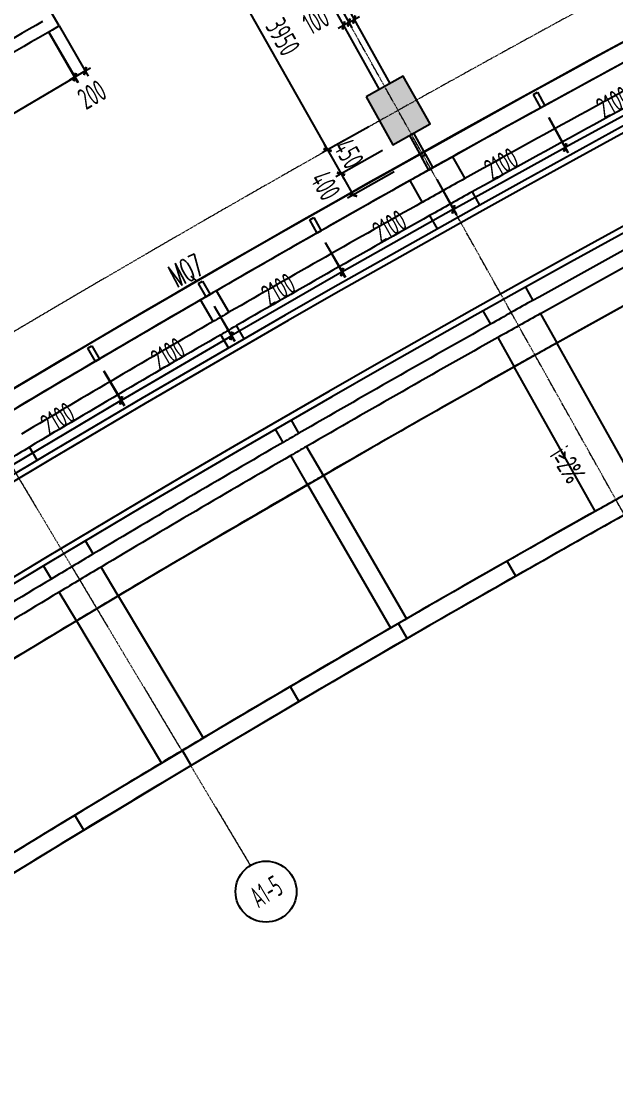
# Model space of a CAD drawing. Header units: millimetres. Extents: x 0 to 12110233, y -6694180 to 0.
# Drawn here: x 11629192 to 11638928, y -6454163 to -6436506 of the extents above; entities that cross this region are included whole.
import ezdxf
from ezdxf.enums import TextEntityAlignment as Align

# ---------------------------------------------------------------- set-up
doc = ezdxf.new("R2010")
doc.units = ezdxf.units.MM
doc.header["$LTSCALE"] = 10
doc.linetypes.add('A1-RG-AXIS-3~4F$0$CENTER', pattern=[50.8, 31.75, -6.35, 6.35, -6.35])
for name, color, linetype in [('A1-RD-3F$0$A-DIMS-1：100', 1, 'Continuous'), ('A1-RD-3F$0$A-GLAZ', 140, 'Continuous'), ('A1-RD-3F$0$A-louban', 5, 'Continuous'), ('A1-RG-AXIS-3~4F$0$A-COLU-HATH', 8, 'Continuous'), ('A1-RG-AXIS-3~4F$0$A-COLUMN', 7, 'Continuous'), ('A1-RG-AXIS-3~4F$0$A-SYMB-NAME', 13, 'Continuous'), ('A1-RI-F3$0$A-DIMS-1：100', 1, 'Continuous'), ('A1-RI-F3$0$A-SYMB-NAME', 4, 'Continuous'), ('A1-RI-F3$0$A-SYMB-STRS', 1, 'Continuous'), ('A1-RI-F3$0$A-TEXT1', 4, 'Continuous'), ('A1-RI-F3$0$A-WALL', 7, 'Continuous'), ('A1-RI-F3$0$A1-RI-F3$0$A-DETL-PEN1', 245, 'Continuous'), ('A1-RI-F3$0$A1-RI-F3$0$A-DETL-PEN2', 233, 'Continuous'), ('A1-RI-F3$0$Crescent canopy$0$A-DETL-PEN1', 245, 'Continuous'), ('A1-RI-F3$0$Crescent canopy$0$A-DETL-PEN2', 233, 'Continuous'), ('A1-RI-F3$0$N-SYMB-DOOR', 13, 'Continuous'), ('A1-RI-F3$0$N-SYMB-DOOR1', 13, 'Continuous'), ('A1-RI-F3$0$N-SYMB-DOOR2', 13, 'Continuous')]:
    doc.layers.add(name, color=color, linetype=linetype)
doc.layers.add('A1-RG-AXIS-3~4F$0$A-GRID', color=1, linetype='A1-RG-AXIS-3~4F$0$CENTER', lineweight=9)
doc.styles.add('A1-RD-3F$0$XD2008', font='xd-hzs.shx', dxfattribs={"width": 0.7, "bigfont": 'xd-hztxt.shx'})
doc.styles.add('A1-RG-AXIS-3~4F$0$A1-RG-AXIS$0$XD2008', font='xd-hzs.shx', dxfattribs={"width": 0.7, "bigfont": 'xd-hztxt.shx'})
doc.styles.add('A1-RI-F3$0$ECADI', font='gbeitc.shx', dxfattribs={"width": 0.7, "bigfont": 'gbcbig.shx'})
doc.styles.add('A1-RI-F3$0$ECADI-SYM', font='simplex.shx', dxfattribs={"width": 0.7, "bigfont": 'hztxt.shx'})
doc.styles.add('A1-RI-F3$0$XD2008', font='xd-hzs.shx', dxfattribs={"width": 0.7, "bigfont": 'xd-hztxt.shx'})
doc.dimstyles.new('A1-RD-3F$0$XD100$0', dxfattribs={"dimscale": 100, "dimtxt": 3.5, "dimasz": 1, "dimexe": 1, "dimexo": 2, "dimgap": 1, "dimtad": 1, "dimdec": 0, "dimdsep": 46, "dimtxsty": 'A1-RD-3F$0$XD2008', "dimblk1": 'A1-RD-3F$0$_ArchTick', "dimblk2": 'A1-RD-3F$0$_ArchTick', "dimsah": 1, "dimcen": 2.5, "dimclrd": 1, "dimclre": 1, "dimclrt": 4, "dimaunit": 1, "dimadec": 0, "dimazin": 0, "dimtfac": 1, "dimtdec": 0, "dimtix": 1, "dimtmove": 2, "dimatfit": 3, "dimfxl": 0, "dimtolj": 1, "dimtzin": 0, "dimarcsym": 0})
doc.dimstyles.new('A1-RI-F3$0$XD100$0', dxfattribs={"dimscale": 100, "dimtxt": 3.5, "dimasz": 2, "dimexe": 1, "dimexo": 2, "dimgap": 1, "dimtad": 1, "dimdec": 0, "dimdsep": 46, "dimtxsty": 'A1-RI-F3$0$XD2008', "dimblk1": 'A1-RI-F3$0$_ArchTick', "dimblk2": 'A1-RI-F3$0$_ArchTick', "dimsah": 1, "dimcen": 2.5, "dimclrd": 1, "dimclre": 1, "dimclrt": 4, "dimaunit": 1, "dimadec": 0, "dimazin": 0, "dimtfac": 1, "dimtdec": 0, "dimtix": 1, "dimtmove": 2, "dimatfit": 3, "dimfxl": 0, "dimtolj": 1, "dimtzin": 0, "dimarcsym": 0})

# ---------------------------------------------------------------- blocks, each defined once
blk = doc.blocks.new('A1-RD-3F$0$_ArchTick')
at = {"color": 0, "linetype": 'ByBlock', "const_width": 0.4}
blk.add_lwpolyline([(-0.5, -0.5), (0.5, 0.5)], dxfattribs=at)
blk = doc.blocks.new('*D636')
at = {"layer": 'A1-RD-3F$0$A-DIMS-1：100', "color": 1, "linetype": 'ByBlock', "lineweight": -2}
for p, q in [((11639677, -6437074), (11639993, -6437654)), ((11639946, -6437566), (11638102, -6438572)), ((11637833, -6438079), (11638150, -6438660))]:
    blk.add_line(p, q, dxfattribs=at)
at = {"layer": 'A1-RD-3F$0$A-DIMS-1：100', "color": 1, "linetype": 'ByBlock', "lineweight": -2, "xscale": 100, "yscale": 100, "zscale": 100}
for p, rotation in [((11639946, -6437566), 28.61245026791638), ((11638102, -6438572), 208.6124502679164)]:
    blk.add_blockref('A1-RD-3F$0$_ArchTick', p, dxfattribs=dict(at, rotation=rotation))
at = {"layer": 'A1-RD-3F$0$A-DIMS-1：100', "color": 4, "linetype": 'ByBlock', "insert": (11638892, -6437828), "char_height": 350, "attachment_point": 5, "rotation": 28.6125, "style": 'A1-RD-3F$0$XD2008'}
blk.add_mtext('\\A1;2100', dxfattribs=at)
blk = doc.blocks.new('*D637')
at = {"layer": 'A1-RD-3F$0$A-DIMS-1：100', "color": 1, "linetype": 'ByBlock', "lineweight": -2}
for p, q in [((11637835, -6438079), (11638155, -6438657)), ((11638107, -6438569), (11636271, -6439588)), ((11635998, -6439097), (11636319, -6439675))]:
    blk.add_line(p, q, dxfattribs=at)
at = {"layer": 'A1-RD-3F$0$A-DIMS-1：100', "color": 1, "linetype": 'ByBlock', "lineweight": -2, "xscale": 100, "yscale": 100, "zscale": 100}
for p, rotation in [((11638107, -6438569), 29.02386827472264), ((11636271, -6439588), 209.0238682747226)]:
    blk.add_blockref('A1-RD-3F$0$_ArchTick', p, dxfattribs=dict(at, rotation=rotation))
at = {"layer": 'A1-RD-3F$0$A-DIMS-1：100', "color": 4, "linetype": 'ByBlock', "insert": (11637055, -6438838), "char_height": 350, "attachment_point": 5, "rotation": 29.0239, "style": 'A1-RD-3F$0$XD2008'}
blk.add_mtext('\\A1;2100', dxfattribs=at)
blk = doc.blocks.new('*D638')
at = {"layer": 'A1-RD-3F$0$A-DIMS-1：100', "color": 1, "linetype": 'ByBlock', "lineweight": -2}
for p, q in [((11636000, -6439097), (11636323, -6439670)), ((11636274, -6439583), (11634445, -6440615)), ((11634171, -6440129), (11634494, -6440702))]:
    blk.add_line(p, q, dxfattribs=at)
at = {"layer": 'A1-RD-3F$0$A-DIMS-1：100', "color": 1, "linetype": 'ByBlock', "lineweight": -2, "xscale": 100, "yscale": 100, "zscale": 100}
for p, rotation in [((11636274, -6439583), 29.43900732443727), ((11634445, -6440615), 209.4390073244373)]:
    blk.add_blockref('A1-RD-3F$0$_ArchTick', p, dxfattribs=dict(at, rotation=rotation))
at = {"layer": 'A1-RD-3F$0$A-DIMS-1：100', "color": 4, "linetype": 'ByBlock', "insert": (11635224, -6439859), "char_height": 350, "attachment_point": 5, "rotation": 29.439, "style": 'A1-RD-3F$0$XD2008'}
blk.add_mtext('\\A1;2100', dxfattribs=at)
blk = doc.blocks.new('*D639')
at = {"layer": 'A1-RD-3F$0$A-DIMS-1：100', "color": 1, "linetype": 'ByBlock', "lineweight": -2}
for p, q in [((11634172, -6440128), (11634500, -6440699)), ((11634450, -6440612), (11632628, -6441657)), ((11632351, -6441173), (11632678, -6441744))]:
    blk.add_line(p, q, dxfattribs=at)
at = {"layer": 'A1-RD-3F$0$A-DIMS-1：100', "color": 1, "linetype": 'ByBlock', "lineweight": -2, "xscale": 100, "yscale": 100, "zscale": 100}
for p, rotation in [((11634450, -6440612), 29.84657272910191), ((11632628, -6441657), 209.8465727291019)]:
    blk.add_blockref('A1-RD-3F$0$_ArchTick', p, dxfattribs=dict(at, rotation=rotation))
at = {"layer": 'A1-RD-3F$0$A-DIMS-1：100', "color": 4, "linetype": 'ByBlock', "insert": (11633402, -6440896), "char_height": 350, "attachment_point": 5, "rotation": 29.8466, "style": 'A1-RD-3F$0$XD2008'}
blk.add_mtext('\\A1;2100', dxfattribs=at)
blk = doc.blocks.new('*D640')
at = {"layer": 'A1-RD-3F$0$A-DIMS-1：100', "color": 1, "linetype": 'ByBlock', "lineweight": -2}
for p, q in [((11632352, -6441172), (11632687, -6441747)), ((11632637, -6441661), (11630823, -6442719)), ((11630538, -6442231), (11630873, -6442806))]:
    blk.add_line(p, q, dxfattribs=at)
at = {"layer": 'A1-RD-3F$0$A-DIMS-1：100', "color": 1, "linetype": 'ByBlock', "lineweight": -2, "xscale": 100, "yscale": 100, "zscale": 100}
for p, rotation in [((11632637, -6441661), 30.25792935298758), ((11630823, -6442719), 210.2579293529876)]:
    blk.add_blockref('A1-RD-3F$0$_ArchTick', p, dxfattribs=dict(at, rotation=rotation))
at = {"layer": 'A1-RD-3F$0$A-DIMS-1：100', "color": 4, "linetype": 'ByBlock', "insert": (11631591, -6441953), "char_height": 350, "attachment_point": 5, "rotation": 30.2579, "style": 'A1-RD-3F$0$XD2008'}
blk.add_mtext('\\A1;2100', dxfattribs=at)
blk = doc.blocks.new('*D641')
at = {"layer": 'A1-RD-3F$0$A-DIMS-1：100', "color": 1, "linetype": 'ByBlock', "lineweight": -2}
for p, q in [((11630539, -6442230), (11630879, -6442802)), ((11630828, -6442716), (11629021, -6443788)), ((11628733, -6443301), (11629072, -6443874))]:
    blk.add_line(p, q, dxfattribs=at)
at = {"layer": 'A1-RD-3F$0$A-DIMS-1：100', "color": 1, "linetype": 'ByBlock', "lineweight": -2, "xscale": 100, "yscale": 100, "zscale": 100}
for p, rotation in [((11630828, -6442716), 30.66488494967443), ((11629021, -6443788), 210.6648849496744)]:
    blk.add_blockref('A1-RD-3F$0$_ArchTick', p, dxfattribs=dict(at, rotation=rotation))
at = {"layer": 'A1-RD-3F$0$A-DIMS-1：100', "color": 4, "linetype": 'ByBlock', "insert": (11629784, -6443015), "char_height": 350, "attachment_point": 5, "rotation": 30.6649, "style": 'A1-RD-3F$0$XD2008'}
blk.add_mtext('\\A1;2100', dxfattribs=at)
blk = doc.blocks.new('A1-RD-3F$0$chuangkuang')
at = {"linetype": 'ByBlock'}
for p, q in [((11593433, -6456040), (11593631, -6455887)), ((11593677, -6455946), (11593479, -6456099)), ((11593631, -6455887), (11593677, -6455946)), ((11593479, -6456099), (11593433, -6456040))]:
    blk.add_line(p, q, dxfattribs=at)
blk = doc.blocks.new('A1-RI-F3$0$_ArchTick')
at = {"color": 0, "linetype": 'ByBlock', "const_width": 0.4}
blk.add_lwpolyline([(-0.5, -0.5), (0.5, 0.5)], dxfattribs=at)
blk = doc.blocks.new('*D182')
at = {"layer": 'A1-RI-F3$0$A-DIMS-1：100', "color": 1, "linetype": 'ByBlock', "lineweight": -2}
for p, q in [((11629635, -6436679), (11630112, -6437503)), ((11629809, -6436578), (11630285, -6437403)), ((11630062, -6437416), (11629976, -6437466)), ((11630062, -6437416), (11630235, -6437316)), ((11630235, -6437316), (11630322, -6437266))]:
    blk.add_line(p, q, dxfattribs=at)
at = {"layer": 'A1-RI-F3$0$A-DIMS-1：100', "color": 1, "linetype": 'ByBlock', "lineweight": -2, "xscale": 100, "yscale": 100, "zscale": 100}
for p, rotation in [((11630235, -6437316), 210.0522510048319), ((11630062, -6437416), 30.05225100483188)]:
    blk.add_blockref('A1-RI-F3$0$_ArchTick', p, dxfattribs=dict(at, rotation=rotation))
at = {"layer": 'A1-RI-F3$0$A-DIMS-1：100', "color": 4, "linetype": 'ByBlock', "insert": (11630346, -6437703), "char_height": 350, "attachment_point": 5, "rotation": 30.0523, "style": 'A1-RI-F3$0$XD2008'}
blk.add_mtext('\\A1;200', dxfattribs=at)
blk = doc.blocks.new('*D183')
at = {"layer": 'A1-RI-F3$0$A-DIMS-1：100', "color": 1, "linetype": 'ByBlock', "lineweight": -2}
for p, q in [((11629637, -6436678), (11630122, -6437503)), ((11630071, -6437417), (11626559, -6439483)), ((11626124, -6438744), (11626609, -6439569))]:
    blk.add_line(p, q, dxfattribs=at)
at = {"layer": 'A1-RI-F3$0$A-DIMS-1：100', "color": 1, "linetype": 'ByBlock', "lineweight": -2, "xscale": 100, "yscale": 100, "zscale": 100}
for p, rotation in [((11630071, -6437417), 30.4636055458444), ((11626559, -6439483), 210.4636055458443)]:
    blk.add_blockref('A1-RI-F3$0$_ArchTick', p, dxfattribs=dict(at, rotation=rotation))
at = {"layer": 'A1-RI-F3$0$A-DIMS-1：100', "color": 4, "linetype": 'ByBlock', "insert": (11628176, -6438213), "char_height": 350, "attachment_point": 5, "rotation": 30.4636, "style": 'A1-RI-F3$0$XD2008'}
blk.add_mtext('\\A1;4075', dxfattribs=at)
blk = doc.blocks.new('*D271')
at = {"layer": 'A1-RI-F3$0$A-DIMS-1：100', "color": 1, "linetype": 'ByBlock', "lineweight": -2}
for p, q in [((11632536, -6435019), (11632179, -6435220)), ((11632267, -6435171), (11634209, -6438611)), ((11634479, -6438458), (11634121, -6438660))]:
    blk.add_line(p, q, dxfattribs=at)
at = {"layer": 'A1-RI-F3$0$A-DIMS-1：100', "color": 1, "linetype": 'ByBlock', "lineweight": -2, "xscale": 100, "yscale": 100, "zscale": 100}
for p, rotation in [((11632267, -6435171), 119.4499062084743), ((11634209, -6438611), 299.4499062084743)]:
    blk.add_blockref('A1-RI-F3$0$_ArchTick', p, dxfattribs=dict(at, rotation=rotation))
at = {"layer": 'A1-RI-F3$0$A-DIMS-1：100', "color": 4, "linetype": 'ByBlock', "insert": (11633477, -6436756), "char_height": 350, "attachment_point": 5, "rotation": 299.4499, "style": 'A1-RI-F3$0$XD2008'}
blk.add_mtext('\\A1;3950', dxfattribs=at)
blk = doc.blocks.new('*D278')
at = {"layer": 'A1-RI-F3$0$A-DIMS-1：100', "color": 1, "linetype": 'ByBlock', "lineweight": -2}
for p, q in [((11634887, -6438230), (11634122, -6438658)), ((11634209, -6438609), (11634161, -6438522)), ((11634209, -6438609), (11634429, -6439001)), ((11635107, -6438622), (11634342, -6439050)), ((11634429, -6439001), (11634478, -6439089))]:
    blk.add_line(p, q, dxfattribs=at)
at = {"layer": 'A1-RI-F3$0$A-DIMS-1：100', "color": 1, "linetype": 'ByBlock', "lineweight": -2, "xscale": 100, "yscale": 100, "zscale": 100}
for p, rotation in [((11634209, -6438609), 299.2295418096295), ((11634429, -6439001), 119.2295418096295)]:
    blk.add_blockref('A1-RI-F3$0$_ArchTick', p, dxfattribs=dict(at, rotation=rotation))
at = {"layer": 'A1-RI-F3$0$A-DIMS-1：100', "color": 4, "linetype": 'ByBlock', "insert": (11634559, -6438671), "char_height": 350, "attachment_point": 5, "rotation": 299.2295, "style": 'A1-RI-F3$0$XD2008'}
blk.add_mtext('\\A1;450', dxfattribs=at)
blk = doc.blocks.new('*D279')
at = {"layer": 'A1-RI-F3$0$A-DIMS-1：100', "color": 1, "linetype": 'ByBlock', "lineweight": -2}
for p, q in [((11635107, -6438622), (11634342, -6439051)), ((11634430, -6439002), (11634626, -6439351)), ((11635303, -6438972), (11634538, -6439400))]:
    blk.add_line(p, q, dxfattribs=at)
at = {"layer": 'A1-RI-F3$0$A-DIMS-1：100', "color": 1, "linetype": 'ByBlock', "lineweight": -2, "xscale": 100, "yscale": 100, "zscale": 100}
for p, rotation in [((11634430, -6439002), 119.2973507968736), ((11634626, -6439351), 299.2973507968736)]:
    blk.add_blockref('A1-RI-F3$0$_ArchTick', p, dxfattribs=dict(at, rotation=rotation))
at = {"layer": 'A1-RI-F3$0$A-DIMS-1：100', "color": 4, "linetype": 'ByBlock', "insert": (11634175, -6439194), "char_height": 350, "attachment_point": 5, "rotation": 299.2974, "style": 'A1-RI-F3$0$XD2008'}
blk.add_mtext('\\A1;400', dxfattribs=at)
blk = doc.blocks.new('*D381')
at = {"layer": 'A1-RI-F3$0$A-DIMS-1：100', "color": 1, "linetype": 'ByBlock', "lineweight": -2}
for p, q in [((11634405, -6436249), (11634607, -6436609)), ((11634493, -6436200), (11634694, -6436560)), ((11634558, -6436522), (11634471, -6436570)), ((11634558, -6436522), (11634645, -6436473)), ((11634645, -6436473), (11634732, -6436424))]:
    blk.add_line(p, q, dxfattribs=at)
at = {"layer": 'A1-RI-F3$0$A-DIMS-1：100', "color": 1, "linetype": 'ByBlock', "lineweight": -2, "xscale": 100, "yscale": 100, "zscale": 100}
for p, rotation in [((11634558, -6436522), 29.22954179876269), ((11634645, -6436473), 209.2295417987627)]:
    blk.add_blockref('A1-RI-F3$0$_ArchTick', p, dxfattribs=dict(at, rotation=rotation))
at = {"layer": 'A1-RI-F3$0$A-DIMS-1：100', "color": 4, "linetype": 'ByBlock', "insert": (11634811, -6436062), "char_height": 350, "attachment_point": 5, "rotation": 29.2295, "style": 'A1-RI-F3$0$XD2008'}
blk.add_mtext('\\A1;100', dxfattribs=at)
blk = doc.blocks.new('*D382')
at = {"layer": 'A1-RI-F3$0$A-DIMS-1：100', "color": 1, "linetype": 'ByBlock', "lineweight": -2}
for p, q in [((11634318, -6436298), (11634519, -6436658)), ((11634405, -6436249), (11634607, -6436609)), ((11634558, -6436522), (11634471, -6436570)), ((11634558, -6436522), (11634645, -6436473)), ((11634471, -6436570), (11634383, -6436619))]:
    blk.add_line(p, q, dxfattribs=at)
at = {"layer": 'A1-RI-F3$0$A-DIMS-1：100', "color": 1, "linetype": 'ByBlock', "lineweight": -2, "xscale": 100, "yscale": 100, "zscale": 100}
for p, rotation in [((11634471, -6436570), 29.22954179941884), ((11634558, -6436522), 209.2295417994188)]:
    blk.add_blockref('A1-RI-F3$0$_ArchTick', p, dxfattribs=dict(at, rotation=rotation))
at = {"layer": 'A1-RI-F3$0$A-DIMS-1：100', "color": 4, "linetype": 'ByBlock', "insert": (11634016, -6436487), "char_height": 350, "attachment_point": 5, "rotation": 29.2295, "style": 'A1-RI-F3$0$XD2008'}
blk.add_mtext('\\A1;100', dxfattribs=at)
blk = doc.blocks.new('A1-RG-AXIS-3~4F$0$colu')
at = {"layer": 'A1-RG-AXIS-3~4F$0$A-COLU-HATH', "linetype": 'ByBlock'}
h = blk.add_hatch(color=256, dxfattribs=at)
h.paths.add_polyline_path([(11645506, -6407138), (11645842, -6407864), (11645388, -6408074), (11645053, -6407348)])
h.paths.add_polyline_path([(11672567, -6404095), (11672841, -6404846), (11673311, -6404675), (11673037, -6403924)])
h.paths.add_polyline_path([(11669749, -6396288), (11670092, -6397229), (11670562, -6397058), (11670219, -6396117)])
h.paths.add_polyline_path([(11648218, -6414201), (11648554, -6414927), (11649008, -6414718), (11648672, -6413991)])
h.paths.add_polyline_path([(11630302, -6423285), (11630693, -6423983), (11631129, -6423739), (11630739, -6423040)])
h.paths.add_polyline_path([(11626248, -6416039), (11626639, -6416737), (11627075, -6416493), (11626684, -6415795)])
h.paths.add_polyline_path([(11604911, -6438704), (11605417, -6439448), (11605996, -6439055), (11605490, -6438311)])
h.paths.add_polyline_path([(11612319, -6433818), (11612802, -6434577), (11613393, -6434200), (11612909, -6433442)])
h.paths.add_polyline_path([(11678236, -6409178), (11678568, -6410121), (11679228, -6409889), (11678897, -6408946)])
h.paths.add_polyline_path([(11591264, -6433839), (11591159, -6433557), (11590222, -6433908), (11590400, -6434382)])
h.paths.add_polyline_path([(11582706, -6437301), (11582516, -6436795), (11581580, -6437146), (11581700, -6437471)])
h.paths.add_polyline_path([(11606395, -6455924), (11606921, -6456654), (11607489, -6456244), (11606962, -6455514)])
h.paths.add_polyline_path([(11613307, -6451074), (11613812, -6451818), (11614392, -6451425), (11613886, -6450680)])
h.paths.add_polyline_path([(11620356, -6446424), (11620839, -6447183), (11621430, -6446806), (11620946, -6446047)])
h.paths.add_polyline_path([(11627535, -6441978), (11627997, -6442751), (11628598, -6442392), (11628136, -6441619)])
h.paths.add_polyline_path([(11634839, -6437741), (11635279, -6438526), (11635889, -6438184), (11635450, -6437399)])
h.paths.add_polyline_path([(11642262, -6433715), (11642678, -6434512), (11643299, -6434188), (11642882, -6433391)])
h.paths.add_polyline_path([(11657439, -6426310), (11657809, -6427131), (11658447, -6426843), (11658077, -6426022)])
h.paths.add_polyline_path([(11665180, -6422938), (11665527, -6423769), (11666173, -6423499), (11665826, -6422668)])
h.paths.add_polyline_path([(11673015, -6419789), (11673338, -6420629), (11673991, -6420379), (11673669, -6419538)])
h.paths.add_polyline_path([(11675949, -6402668), (11676281, -6403611), (11676941, -6403379), (11676610, -6402436)])
h.paths.add_polyline_path([(11632163, -6412872), (11631542, -6413196), (11632283, -6414615), (11632904, -6414290)])
h.paths.add_polyline_path([(11648553, -6404923), (11647915, -6405211), (11648573, -6406669), (11649211, -6406381)])
h.paths.add_polyline_path([(11590472, -6449024), (11591080, -6449817), (11591635, -6449392), (11591027, -6448598)])
h.paths.add_polyline_path([(11601626, -6449315), (11602153, -6450044), (11602720, -6449635), (11602194, -6448905)])
h.paths.add_polyline_path([(11597647, -6443800), (11598174, -6444530), (11598741, -6444120), (11598215, -6443391)])
h.paths.add_polyline_path([(11600306, -6431919), (11600812, -6432664), (11601391, -6432270), (11600885, -6431526)])
h.paths.add_polyline_path([(11615974, -6439552), (11616458, -6440311), (11617048, -6439934), (11616564, -6439175)])
h.paths.add_polyline_path([(11615655, -6422109), (11616117, -6422881), (11616718, -6422522), (11616256, -6421750)])
h.paths.add_polyline_path([(11619863, -6429147), (11620325, -6429919), (11620926, -6429560), (11620464, -6428788)])
h.paths.add_polyline_path([(11630859, -6430629), (11631299, -6431414), (11631910, -6431072), (11631470, -6430287)])
h.paths.add_polyline_path([(11627539, -6424694), (11627978, -6425480), (11628589, -6425138), (11628150, -6424353)])
h.paths.add_polyline_path([(11638488, -6426491), (11638905, -6427289), (11639525, -6426965), (11639108, -6426167)])
h.paths.add_polyline_path([(11646232, -6422575), (11646626, -6423384), (11647255, -6423078), (11646862, -6422268)])
h.paths.add_polyline_path([(11654086, -6418882), (11654456, -6419702), (11655094, -6419414), (11654724, -6418594)])
h.paths.add_polyline_path([(11659423, -6409141), (11659770, -6409971), (11660416, -6409702), (11660069, -6408871)])
h.paths.add_polyline_path([(11662042, -6415416), (11662388, -6416247), (11663034, -6415977), (11662688, -6415147)])
h.paths.add_polyline_path([(11670094, -6412181), (11670417, -6413021), (11671070, -6412770), (11670748, -6411930)])
edge = h.paths.add_edge_path()
edge.add_arc((11595249, -6454684), 425, 0, 360)
h.paths.add_polyline_path([(11585545, -6442594), (11586154, -6443388), (11586709, -6442962), (11586101, -6442168)])
h.paths.add_polyline_path([(11592849, -6437150), (11593376, -6437880), (11593943, -6437471), (11593417, -6436741)])
h.paths.add_polyline_path([(11608730, -6444330), (11609235, -6445075), (11609815, -6444682), (11609309, -6443937)])
h.paths.add_polyline_path([(11607910, -6426904), (11608394, -6427663), (11608984, -6427286), (11608500, -6426527)])
h.paths.add_polyline_path([(11623353, -6434983), (11623815, -6435756), (11624415, -6435396), (11623953, -6434624)])
h.paths.add_polyline_path([(11623535, -6417538), (11623974, -6418324), (11624585, -6417982), (11624146, -6417197)])
h.paths.add_polyline_path([(11635339, -6420464), (11635756, -6421262), (11636376, -6420938), (11635960, -6420140)])
h.paths.add_polyline_path([(11643258, -6416460), (11643651, -6417269), (11644281, -6416963), (11643887, -6416153)])
h.paths.add_polyline_path([(11651288, -6412684), (11651658, -6413504), (11652296, -6413216), (11651926, -6412396)])
h.paths.add_polyline_path([(11656266, -6401573), (11656651, -6402496), (11657297, -6402226), (11656912, -6401304)])
h.paths.add_polyline_path([(11664718, -6398177), (11665077, -6399111), (11665730, -6398860), (11665372, -6397926)])
h.paths.add_polyline_path([(11667657, -6405832), (11667980, -6406673), (11668633, -6406422), (11668311, -6405582)])
h.paths.add_polyline_path([(11673265, -6395025), (11673596, -6395969), (11674256, -6395737), (11673925, -6394793)])
edge = h.paths.add_edge_path()
edge.add_arc((11681417, -6417175), 425, 0, 360)
edge = h.paths.add_edge_path()
edge.add_arc((11600176, -6461115), 425, 0, 360)
edge = h.paths.add_edge_path()
edge.add_arc((11640554, -6410101), 425, 0, 360)
at = {"layer": 'A1-RG-AXIS-3~4F$0$A-COLUMN'}
blk.add_lwpolyline([(11634839, -6437741), (11635279, -6438526), (11635889, -6438184), (11635450, -6437399)], close=True, dxfattribs=at)
blk = doc.blocks.new('A1-RG-AXIS-3~4F$0$A1zhouhao')
at = {"color": 13}
blk.add_circle((11937809, -6402822), 500, dxfattribs=at)
at = {"style": 'A1-RG-AXIS-3~4F$0$A1-RG-AXIS$0$XD2008', "width": 0.7}
blk.add_attdef('GRID', text='', height=500, dxfattribs=at).set_placement((11937809, -6402822), align=Align.MIDDLE)
blk = doc.blocks.new('A1-RG-AXIS-3~4F')
at = {"layer": 'A1-RG-AXIS-3~4F$0$A-GRID', "linetype": 'A1-RG-AXIS-3~4F$0$CENTER', "ltscale": 0.05}
blk.add_lwpolyline([(11682866.1, -6392336.6, 0.1037295), (11569674.9, -6456283.6, 0.1037295)], format="xyb", dxfattribs=at)
for points in [[(11640005.1, -6446256.5), (11619689.5, -6409949.9)], [(11611593.7, -6414633.8), (11632943.5, -6450342.1)]]:
    blk.add_lwpolyline(points, dxfattribs=at)
at = {"layer": 'A1-RG-AXIS-3~4F$0$A-GRID', "ltscale": 0.05}
for points in [[(11690526.5, -6414141.6, 0.1045271), (11584753.6, -6473784.9, 0.1045271)], [(11691982.6, -6418505.7, 0.1046376), (11587756.3, -6477270.1)]]:
    blk.add_lwpolyline(points, format="xyb", dxfattribs=at)
at = {"layer": 'A1-RG-AXIS-3~4F$0$A-GRID', "linetype": 'A1-RG-AXIS-3~4F$0$CENTER', "ltscale": 0.05}
blk.add_arc((11778731.9, -6694178.6), 308600, 107.574373, 131.323037, dxfattribs=at)
at = {"layer": 'A1-RG-AXIS-3~4F$0$A-GRID', "ltscale": 0.05}
blk.add_arc((11778731.9, -6694178.6), 301700, 107.53359, 131.336201, dxfattribs=at)
at = {"layer": 'A1-RG-AXIS-3~4F$0$A-COLU-HATH', "linetype": 'ByBlock'}
blk.add_blockref('A1-RG-AXIS-3~4F$0$colu', (0, 0), dxfattribs=at)
at = {"layer": 'A1-RG-AXIS-3~4F$0$A-SYMB-NAME', "linetype": 'ByBlock'}
ref = blk.add_blockref('A1-RG-AXIS-3~4F$0$A1zhouhao', (-1898605.2, -7081378.3), dxfattribs=dict(at, rotation=30.87496022956793))
ref.add_attrib('GRID', 'A1-5', dxfattribs={"layer": '0', "color": 4, "height": 350, "rotation": 30.87496, "style": 'A1-RG-AXIS-3~4F$0$A1-RG-AXIS$0$XD2008', "width": 0.6}).set_placement((11633200.1, -6450771.3), align=Align.MIDDLE)
blk = doc.blocks.new('A1-RI-F3$0$mc')
at = {"layer": 'A1-RI-F3$0$N-SYMB-DOOR', "style": 'A1-RI-F3$0$ECADI-SYM', "width": 0.7}
for tag, p in [('门窗主编号1', (56, -311)), ('门窗主编号2', (668, -311))]:
    blk.add_attdef(tag, p, '', height=180, dxfattribs=at)
at = {"layer": 'A1-RI-F3$0$N-SYMB-DOOR', "style": 'A1-RI-F3$0$ECADI-SYM', "width": 0.7, "flags": 1}
for tag, p in [('洞口尺寸(宽X高)', (56, -717)), ('备注', (57, -921))]:
    blk.add_attdef(tag, p, '', height=180, dxfattribs=at)
at = {"layer": 'A1-RI-F3$0$N-SYMB-DOOR1', "style": 'A1-RI-F3$0$ECADI-SYM', "width": 0.7}
blk.add_attdef('门窗辅编号1', (56, -516), '', height=180, dxfattribs=at)
at = {"layer": 'A1-RI-F3$0$N-SYMB-DOOR2', "style": 'A1-RI-F3$0$ECADI-SYM', "width": 0.7}
blk.add_attdef('门窗辅编号2', (312, -516), '', height=180, dxfattribs=at)
blk = doc.blocks.new('A1-RI-F3$0$A1RUODIANJIAN')
at = {"layer": 'A1-RI-F3$0$A-SYMB-NAME', "linetype": 'ByBlock', "style": 'A1-RI-F3$0$XD2008', "width": 0.7}
blk.add_attdef('A1RUODIANJIAN', (11587156, -6438427), '', height=350, dxfattribs=at)
blk = doc.blocks.new('A1-RI-F3$0$A1-RI-F3$0$CRESCENT')
at = {"layer": 'A1-RI-F3$0$A1-RI-F3$0$A-DETL-PEN1'}
for radius, start, end in [(291580, 107.79006, 130.53329), (291480, 107.79008, 130.53322), (290140, 107.79045, 130.53224), (290040, 107.79047, 130.53216)]:
    blk.add_arc((761388, 423551), radius, start, end, dxfattribs=at)
at = {"layer": 'A1-RI-F3$0$A1-RI-F3$0$A-DETL-PEN2'}
for p, q in [((618912, 678994), (619112, 678637)), ((618214, 678604), (618414, 678246)), ((619234, 678418), (619356, 678200)), ((618536, 678028), (618658, 677809)), ((620108, 676856), (620230, 676638)), ((614987, 676292), (614782, 676647)), ((615247, 676442), (615041, 676797)), ((619410, 676466), (619532, 676248)), ((620352, 676420), (620621, 675940)), ((615497, 676009), (615372, 676226)), ((615238, 675859), (615112, 676075)), ((619654, 676029), (619923, 675549)), ((621947, 673571), (620621, 675940)), ((621248, 673180), (619923, 675549)), ((616134, 674310), (616009, 674526)), ((616394, 674460), (616269, 674676)), ((612103, 674017), (611974, 674232)), ((616794, 673767), (616519, 674244)), ((616535, 673617), (616259, 674093)), ((616794, 673767), (618154, 671417)), ((616535, 673617), (617894, 671267)), ((613021, 672481), (612893, 672695)), ((612335, 672070), (612206, 672284)), ((613432, 671794), (613150, 672266)), ((619948, 672117), (619807, 672365)), ((612745, 671384), (612463, 671856)), ((613432, 671794), (614825, 669464)), ((612745, 671384), (614138, 669053)), ((618167, 671095), (618024, 671342)), ((616249, 670306), (616393, 670061)), ((614628, 669014), (614482, 669259)), ((612869, 667954), (612721, 668197))]:
    blk.add_line(p, q, dxfattribs=at)
for centre, radius, start, end in [((761380, 423550), 288986, 105.8232, 130.74813), ((761380, 423550), 286271, 105.7964, 131.29161), ((761380, 423550), 285986, 105.79356, 131.34926), ((761372, 423581), 292457, 118.43622, 119.15112), ((761372, 423580), 292047, 118.43626, 119.15101), ((761372, 423580), 291797, 118.43629, 119.15094), ((761401, 423527), 292518, 119.1511, 119.30779), ((761413, 423507), 292542, 119.3078, 120.0228), ((761401, 423527), 292108, 119.15099, 119.3079), ((761401, 423527), 291858, 119.15092, 119.30797), ((761413, 423507), 292132, 119.30791, 120.02276), ((761372, 423580), 289757, 118.4365, 119.15039), ((761372, 423580), 289507, 118.43652, 119.15032), ((761413, 423507), 291882, 119.30797, 120.02273), ((761385, 423555), 292486, 120.08154, 120.79636), ((761407, 423517), 292530, 120.0228, 120.08156), ((761401, 423528), 289818, 119.15037, 119.30852), ((761385, 423555), 292076, 120.08158, 120.79625), ((761407, 423517), 292120, 120.02276, 120.0816), ((761401, 423528), 289568, 119.1503, 119.30859), ((761407, 423517), 291870, 120.02273, 120.08163), ((761413, 423507), 289841, 119.30853, 120.02252), ((761385, 423555), 291826, 120.08161, 120.79619), ((761413, 423507), 289591, 119.3086, 120.0225), ((761407, 423517), 289830, 120.02253, 120.08183), ((761367, 423585), 291790, 120.7962, 120.95329), ((761385, 423555), 289786, 120.08182, 120.79563), ((761407, 423517), 289580, 120.0225, 120.08186), ((761385, 423555), 289536, 120.08184, 120.79557), ((761367, 423585), 289751, 120.79565, 120.95384), ((761367, 423585), 289501, 120.79558, 120.95391), ((761362, 423594), 289740, 120.95384, 121.66809), ((761362, 423594), 289490, 120.95391, 121.66806)]:
    blk.add_arc(centre, radius, start, end, dxfattribs=at)
blk = doc.blocks.new('A1-RI-F3$0$Crescent canopy$0$CRESCENT')
at = {"layer": 'A1-RI-F3$0$Crescent canopy$0$A-DETL-PEN1'}
for radius, start, end in [(291580, 107.79006, 130.53329), (291480, 107.79008, 130.53322), (290140, 107.79045, 130.53224), (290040, 107.79047, 130.53216)]:
    blk.add_arc((761388, 423551), radius, start, end, dxfattribs=at)
at = {"layer": 'A1-RI-F3$0$Crescent canopy$0$A-DETL-PEN2'}
for p, q in [((618912, 678994), (619112, 678637)), ((618214, 678604), (618414, 678246)), ((619234, 678418), (619356, 678200)), ((618536, 678028), (618658, 677809)), ((620108, 676856), (620230, 676638)), ((614987, 676292), (614782, 676647)), ((615247, 676442), (615041, 676797)), ((619410, 676466), (619532, 676248)), ((620352, 676420), (620621, 675940)), ((615497, 676009), (615372, 676226)), ((615238, 675859), (615112, 676075)), ((619654, 676029), (619923, 675549)), ((621947, 673571), (620621, 675940)), ((621248, 673180), (619923, 675549)), ((616134, 674310), (616009, 674526)), ((616394, 674460), (616269, 674676)), ((612103, 674017), (611974, 674232)), ((616794, 673767), (616519, 674244)), ((616535, 673617), (616259, 674093)), ((616794, 673767), (618154, 671417)), ((616535, 673617), (617894, 671267)), ((613021, 672481), (612893, 672695)), ((612335, 672070), (612206, 672284)), ((613432, 671794), (613150, 672266)), ((619948, 672117), (619807, 672365)), ((612745, 671384), (612463, 671856)), ((613432, 671794), (614825, 669464)), ((612745, 671384), (614138, 669053)), ((618167, 671095), (618024, 671342)), ((616249, 670306), (616393, 670061)), ((614628, 669014), (614482, 669259)), ((612869, 667954), (612721, 668197))]:
    blk.add_line(p, q, dxfattribs=at)
for centre, radius, start, end in [((761372, 423581), 292457, 118.43622, 119.15112), ((761372, 423580), 292047, 118.43626, 119.15101), ((761372, 423580), 291797, 118.43629, 119.15094), ((761401, 423527), 292518, 119.1511, 119.30779), ((761413, 423507), 292542, 119.3078, 120.0228), ((761401, 423527), 292108, 119.15099, 119.3079), ((761401, 423527), 291858, 119.15092, 119.30797), ((761413, 423507), 292132, 119.30791, 120.02276), ((761372, 423580), 289757, 118.4365, 119.15039), ((761372, 423580), 289507, 118.43652, 119.15032), ((761413, 423507), 291882, 119.30797, 120.02273), ((761372, 423580), 288957, 118.43658, 119.15017), ((761385, 423555), 292486, 120.08154, 120.79636), ((761407, 423517), 292530, 120.0228, 120.08156), ((761401, 423528), 289818, 119.15037, 119.30852), ((761385, 423555), 292076, 120.08158, 120.79625), ((761407, 423517), 292120, 120.02276, 120.0816), ((761401, 423528), 289568, 119.1503, 119.30859), ((761407, 423517), 291870, 120.02273, 120.08163), ((761413, 423507), 289841, 119.30853, 120.02252), ((761385, 423555), 291826, 120.08161, 120.79619), ((761413, 423507), 289591, 119.3086, 120.0225), ((761401, 423528), 289018, 119.15015, 119.30874), ((761413, 423507), 289041, 119.30875, 120.02244), ((761407, 423517), 289830, 120.02253, 120.08183), ((761367, 423585), 291790, 120.7962, 120.95329), ((761385, 423555), 289786, 120.08182, 120.79563), ((761407, 423517), 289580, 120.0225, 120.08186), ((761385, 423555), 289536, 120.08184, 120.79557), ((761407, 423517), 289030, 120.02244, 120.08191), ((761385, 423555), 288986, 120.0819, 120.79542), ((761401, 423528), 286302, 119.1494, 119.30949), ((761421, 423493), 286342, 119.30954, 120.02216), ((761417, 423500), 286049, 119.22949, 119.64092), ((761367, 423585), 289751, 120.79565, 120.95384), ((761367, 423585), 289501, 120.79558, 120.95391), ((761362, 423594), 289740, 120.95384, 121.66809), ((761421, 423494), 286057, 119.64092, 120.05217), ((761362, 423594), 289490, 120.95391, 121.66806), ((761367, 423585), 288951, 120.79543, 120.95406), ((761362, 423594), 288940, 120.95406, 121.668), ((761407, 423517), 286314, 120.02216, 120.0822), ((761387, 423552), 286274, 120.08217, 120.79465), ((761401, 423527), 286018, 120.05217, 120.46348), ((761368, 423583), 285953, 120.46349, 120.87474), ((761367, 423585), 286236, 120.79468, 120.95481), ((761370, 423581), 286240, 120.95481, 121.66769), ((761367, 423585), 285951, 120.87474, 121.28627), ((761372, 423577), 285960, 121.28627, 121.69771)]:
    blk.add_arc(centre, radius, start, end, dxfattribs=at)
blk = doc.blocks.new('A1-RD-3F')
at = {"layer": 'A1-RD-3F$0$A-GLAZ', "ltscale": 0.25}
for radius, start, end in [(292500, 108.926088, 127.887577), (292800, 117.388439, 127.828852)]:
    blk.add_arc((11778731.9, -6694178.6), radius, start, end, dxfattribs=at)
at = {"layer": 'A1-RD-3F$0$A-louban'}
blk.add_lwpolyline([(11592588.1, -6454464.8), (11599156.3, -6462911.6, -0.0824084), (11683479, -6417305.5)], format="xyb", dxfattribs=at)
at = {"linetype": 'ByBlock'}
for p, rotation in [((3438464.5, -16871550.4), 80.95019841459894), ((3509693.6, -16929576.1), 81.35033789291671), ((3585456, -16990254.9), 81.77290759944135), ((3659587.1, -17048812.6), 82.18426196445829), ((3734136.8, -17106836.6), 82.59561663354589)]:
    blk.add_blockref('A1-RD-3F$0$chuangkuang', p, dxfattribs=dict(at, rotation=rotation))
at = {"layer": 'A1-RD-3F$0$A-DIMS-1：100', "color": 3, "linetype": 'ByBlock'}
for p1, p2, distance, picture, middle in [((11639581.2, -6436898), (11637737.6, -6437903.7), 761, '*D636', (11638892.1, -6437827.5)), ((11637737.6, -6437903.7), (11635901.3, -6438922.5), 761, '*D637', (11637055.3, -6438838.1)), ((11635901.3, -6438922.4), (11634072.4, -6439954.5), 758.4, '*D638', (11635224.4, -6439859.5)), ((11634072.4, -6439954.5), (11632251, -6440999.7), 758.4, '*D639', (11633402.3, -6440896.4)), ((11632251, -6440999.7), (11630437.1, -6442057.8), 765.7, '*D640', (11631591.3, -6441952.6)), ((11630437.1, -6442057.8), (11628630.7, -6443128.9), 765.7, '*D641', (11629784.2, -6443015.5))]:
    dim = blk.add_aligned_dim(p1=p1, p2=p2, distance=distance, dimstyle='A1-RD-3F$0$XD100$0', override={"dimasz": 1}, dxfattribs=at)
    dim.commit()
    dim.dimension.update_dxf_attribs({"geometry": picture, "text_midpoint": middle})
blk = doc.blocks.new('A1-RI-F3')
at = {"layer": 'A1-RI-F3$0$A-SYMB-STRS'}
blk.add_lwpolyline([(11638227.8, -6444375.6, 0, 0, 0), (11637453.8, -6443058.6, 80, 0, 0), (11637301.8, -6442800, 0, 0, 0)], format="xyseb", dxfattribs=at)
at = {"layer": 'A1-RI-F3$0$A-WALL', "linetype": 'ByBlock'}
for p, q in [((11633348.1, -6434564.4), (11635057.2, -6437618.7)), ((11633522.7, -6434466.7), (11635231.7, -6437521.1)), ((11629808.6, -6436578.5), (11629382.8, -6435842.6)), ((11635551.2, -6438373.6), (11635771, -6438766.3)), ((11635616.7, -6438337), (11635836.4, -6438729.7))]:
    blk.add_line(p, q, dxfattribs=at)
for radius, start, end in [(297750, 120.071494, 120.855717), (297550, 120.032995, 120.855704)]:
    blk.add_arc((11778731.9, -6694178.6), radius, start, end, dxfattribs=at)
for name, p in [('A1-RG-AXIS-3~4F', (0, 0)), ('A1-RI-F3$0$Crescent canopy$0$CRESCENT', (11017346, -7117715.9))]:
    blk.add_blockref(name, p)
at = {"color": 3, "linetype": 'ByBlock'}
blk.add_blockref('A1-RD-3F', (0, 0), dxfattribs=at)
at = {"layer": 'A1-RI-F3$0$A-SYMB-NAME', "linetype": 'ByBlock'}
ref = blk.add_blockref('A1-RI-F3$0$A1RUODIANJIAN', (23294843.6, -12756133.3), dxfattribs=dict(at, xscale=-1, rotation=302.5063263468796))
ref.add_attrib('A1RUODIANJIAN', 'i≥2%', (11637837.7, -6443617.4), dxfattribs={"linetype": 'ByBlock', "height": 350, "rotation": 302.50633, "style": 'A1-RI-F3$0$XD2008', "width": 0.7})
at = {"layer": 'A1-RI-F3$0$Crescent canopy$0$A-DETL-PEN2'}
blk.add_blockref('A1-RI-F3$0$A1-RI-F3$0$CRESCENT', (11017346, -7117715.9), dxfattribs=at)
at = {"layer": 'A1-RI-F3$0$N-SYMB-DOOR'}
ref = blk.add_blockref('A1-RI-F3$0$mc', (11631453.3, -6440499), dxfattribs=dict(at, xscale=1.499999999156396, yscale=1.499999999156396, rotation=27.15055400611745))
ref.add_attrib('门窗主编号1', 'MQ7', (11631740.7, -6440876.3), dxfattribs={"height": 375, "rotation": 27.15055, "style": 'A1-RI-F3$0$ECADI-SYM', "width": 0.5})
at = {"layer": 'A1-RI-F3$0$A-TEXT1', "style": 'A1-RI-F3$0$ECADI', "width": 0.7}
for tag, p in [('（-0.050）', (11743140.2, -6434229.8)), ('（结构标高）', (11749919, -6434229.8))]:
    blk.add_attdef(tag, p, '', height=321.4, dxfattribs=at)
at = {"layer": 'A1-RI-F3$0$A-DIMS-1：100', "linetype": 'ByBlock'}
for p1, p2, distance, picture, middle in [((11632710.6, -6434920.4), (11634652.7, -6438360), -510, '*D271', (11633477, -6436755.7)), ((11629535.3, -6436505.5), (11626022.5, -6438571.7), 1057.3, '*D183', (11628175.5, -6438212.9)), ((11635061.5, -6438132.1), (11635281.1, -6438524.6), -976.3, '*D278', (11634559.3, -6438670.8))]:
    dim = blk.add_aligned_dim(p1=p1, p2=p2, distance=distance, dimstyle='A1-RI-F3$0$XD100$0', override={"dimasz": 1, "dimadec": 2, "dimazin": 2}, dxfattribs=at)
    dim.commit()
    dim.dimension.update_dxf_attribs({"geometry": picture, "text_midpoint": middle})
for base, p1, p2, angle, picture, middle in [((11634645.2, -6436472.8), (11634307.8, -6436074.6), (11634395.1, -6436025.8), 29.22954, '*D381', (11634811.5, -6436062.1)), ((11634470.6, -6436570.4), (11634307.8, -6436074.6), (11634220.5, -6436123.5), 209.22954, '*D382', (11634016.1, -6436487.2)), ((11630235.4, -6437316.2), (11629535.3, -6436505.5), (11629708.4, -6436405.4), 30.05225, '*D182', (11630345.9, -6437703.5)), ((11634625.6, -6439351.5), (11635281.1, -6438524.6), (11635477, -6438873.7), 299.29735, '*D279', (11634175.1, -6439193.9))]:
    dim = blk.add_linear_dim(base=base, p1=p1, p2=p2, angle=angle, dimstyle='A1-RI-F3$0$XD100$0', override={"dimasz": 1, "dimadec": 2, "dimazin": 2}, dxfattribs=at)
    dim.commit()
    dim.dimension.update_dxf_attribs({"geometry": picture, "text_midpoint": middle, "dimtype": 129})

msp = doc.modelspace()

# ---------------------------------------------------------------- block references
msp.add_blockref('A1-RI-F3', (0, 0))

doc.saveas('drawing.dxf')
